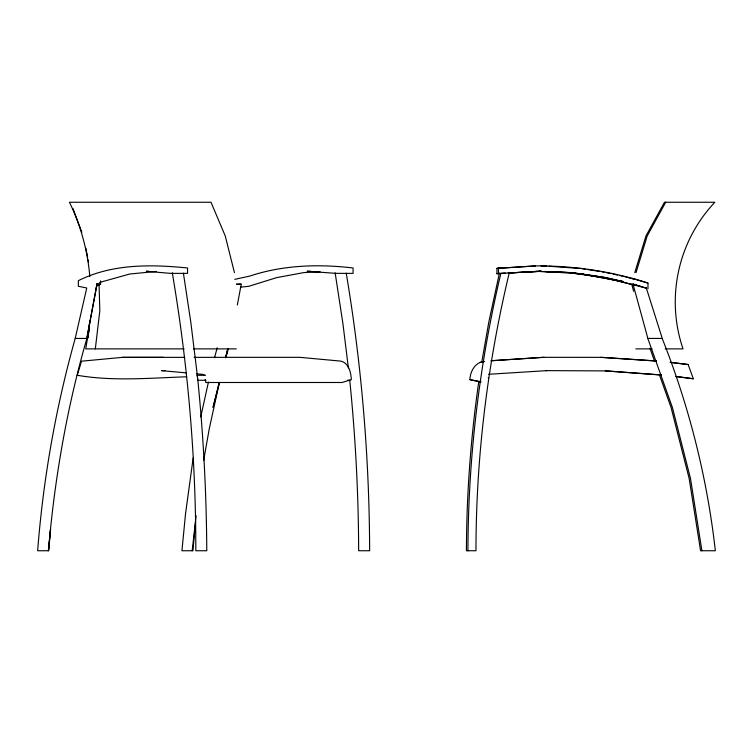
<?xml version="1.0" encoding="UTF-8"?>
<svg xmlns="http://www.w3.org/2000/svg" width="753" height="753" viewBox="0 0 753 753"><rect width="100%" height="100%" fill="white"/><g stroke="black" fill="none" stroke-linecap="round" stroke-linejoin="round"><path stroke-width="1.13" d="M467.933 550.744C468.159 457.447 479.341 364.226 500.858 273.443L505.169 272.981M89.739 320.778L88.929 329.861L85.701 348.884L184.108 348.884M195.601 521.481L192.956 550.744L181.934 550.744L185.558 513.593L193.173 457.965M488.349 378.175L488.368 377.573M192.184 550.744L196.1 515.739M95.32 348.884L99.82 310.829L99.067 284.21M88.176 337.881L88.449 335.546M88.732 333.221L89.155 329.729M478.729 381.922C470.747 437.822 466.549 494.279 466.427 550.744L468.573 550.744M203.621 460.591L209.202 429.078L219.424 382.345M481.732 362.372L488.772 322.284L499.343 273.443L500.453 273.32M148.539 271.268L146.298 271.268L170.611 273.377L187.553 273.367L187.553 267.974C150.901 264.303 112.093 263.738 78.35 280.671L78.35 286.272L86.755 287.994L75.206 338.436C55.76 407.759 43.213 478.974 37.65 550.744L48.663 550.744L50.602 528.926L48.437 550.744C54.574 478.983 66.848 407.665 86.877 338.436L96.986 284.229L86.774 338.436M237.336 304.974L241.205 284.465M96.12 288.757L96.986 284.361M200.731 417.002L208.421 382.119M197.455 379.333L197.615 377.931C203.451 435.347 206.426 493.036 206.774 550.744L195.799 550.744C195.949 457.664 187.874 364.574 172.286 272.812M480.809 382.025L469.91 379.644C470.164 371.38 475.087 362.485 483.963 361.374M508.99 272.614L509.32 272.586C487.473 363.595 476.028 457.146 475.971 550.744L471.246 550.744M214.558 357.684L217.184 347.754M225.872 357.675L228.366 348.62M634.779 272.642L645.98 235.905L664.485 202.256L714.842 202.256C677.954 241.308 665.643 298.047 683.037 348.884L665.21 348.884M636.031 272.642L647.213 235.905L665.699 202.256M99.547 282.469L129.723 274.007L156.313 271.466M97.081 285.66L100.554 284.229L100.554 280.888M234.776 279.363L249.714 276.087C282.94 265.047 318.528 263.851 353.072 267.983L353.072 273.377L336.007 273.367L307.083 271.249L310.603 271.249M484.235 361.638L480.019 362.428M498.486 273.725L498.486 268.332L535.496 265.913L496.952 268.332L496.952 273.725L499.86 273.377M496.952 273.725L500.105 273.367M496.952 268.332L500.105 267.974M498.486 268.332L501.554 267.983M501.517 273.377L502.053 273.311M240.819 287.138L248.904 286.272L276.728 277.603L303.883 272.586L320.1 271.748M509.32 272.586L508.256 272.69M163.439 357.327L122.428 357.355L81.503 361.195L77.248 375.276C113.345 381.498 150.271 377.987 186.65 376.792M491.897 360.659L542.828 357.327L602.099 357.355L656.503 360.96M490.843 360.809L544.09 357.327M488.593 374.288L546.989 370.627M501.554 273.377L541.247 271.249M508.284 272.944L541.012 271.249M508.491 273L541.219 271.306M533.802 265.913C572.44 265.517 611.22 271.033 647.966 283.09L647.966 288.728M75.206 338.436L86.877 338.436M193.483 348.884L236.376 348.884M635.805 348.884L652.079 348.884M122.428 357.355L184.72 357.355M194.114 357.355L299.779 357.327L340.704 361.111C348.921 362.946 350.945 372.49 351.34 379.644L342.088 382.496L205.757 382.496L205.287 379.465M164.926 370.627L161.396 370.627L185.925 372.848M197.248 375.295L205.447 375.295M469.91 379.644L480.979 381.78M197.823 380.256L206.011 380.256M347.415 380.256L349.759 380.256C355.463 436.9 358.503 493.817 358.644 550.744L369.638 550.744C369.346 457.786 361.638 364.847 346.229 273.17M468.808 550.744L470.484 550.744M545.718 370.627L606.56 370.909L661.322 374.938M535.505 271.268L570.303 272.586L578.944 273.537M538.451 271.447L555.855 272.106M558.18 272.191L566.303 272.501M541.002 265.894L546.753 266.167M549.05 266.28L580.761 268.492M545.614 271.475L570.303 272.586L605.713 277.603L623.512 281.603L581.1 273.772M600.838 357.355L656.4 361.045M544.513 271.485L583.264 274.007M605.299 370.909L661.228 375.022M196.439 373.799L203.442 374.439L204.665 375.427M571.941 272.944L577.466 273.537M579.678 273.772L596.301 276.342M670.066 362.287L688.148 364.537L693.325 378.768L677.003 376.679M672.504 362.664L688.148 364.537M675.789 376.425L693.325 378.768M570.906 272.915L600.64 277.123M581.871 268.605L585.194 269.141M587.415 269.489L599.604 271.438M601.826 271.795L604.038 272.144M586.625 274.544L588.874 274.911M591.114 275.269L605.713 277.603L645.773 287.994L633.226 284.201M598.522 276.709L600.743 277.066M581.881 274.007L622.138 281.603L610.843 279.099M606.306 272.633L610.824 273.621M613.093 274.111L617.611 275.099M619.879 275.589L624.388 276.652M604.066 277.603L632.087 284.596M625.517 276.935L627.475 277.443M628.454 277.697L630.666 278.29M631.974 278.29L647.966 283.09M632.031 278.666L634.977 279.504M632.473 284.361L633.97 284.785M640.389 286.272L634.186 284.465M633.998 284.794L631.729 284.154L633.631 291.289M197.013 375.653L197.55 377.197L190.857 322.519L183.412 273.179M662.179 338.436C689.23 406.46 707.142 478.014 715.35 550.744L700.572 550.744L689.136 478.409L671.045 407.429L659.336 374.58M72.937 208.449L81.87 232.385M647.806 338.436L672.382 407.429L690.473 478.409L701.909 550.744M649.98 348.3L654.658 361.44M633.019 284.135L647.881 338.436L662.264 338.436L646.14 287.43L646.281 288.164M234.447 272.642L225.241 235.905L210.991 202.256L69.445 202.256C80.787 225.476 87.63 250.834 89.814 276.577M85.88 248.217L87.649 257.46M88.082 259.766L88.525 262.082M335.141 272.812L342.907 323.545L348.385 367.916M219.255 382.552L213.061 407.429L219.33 382.552M227.877 348.62L225.599 357.666L227.848 348.62M241.026 284.135L236.508 284.229L241.026 284.135M100.554 284.229L96.488 284.135L100.554 284.229M633.8 284.361L633.292 284.229L633.8 284.361"/></g></svg>
